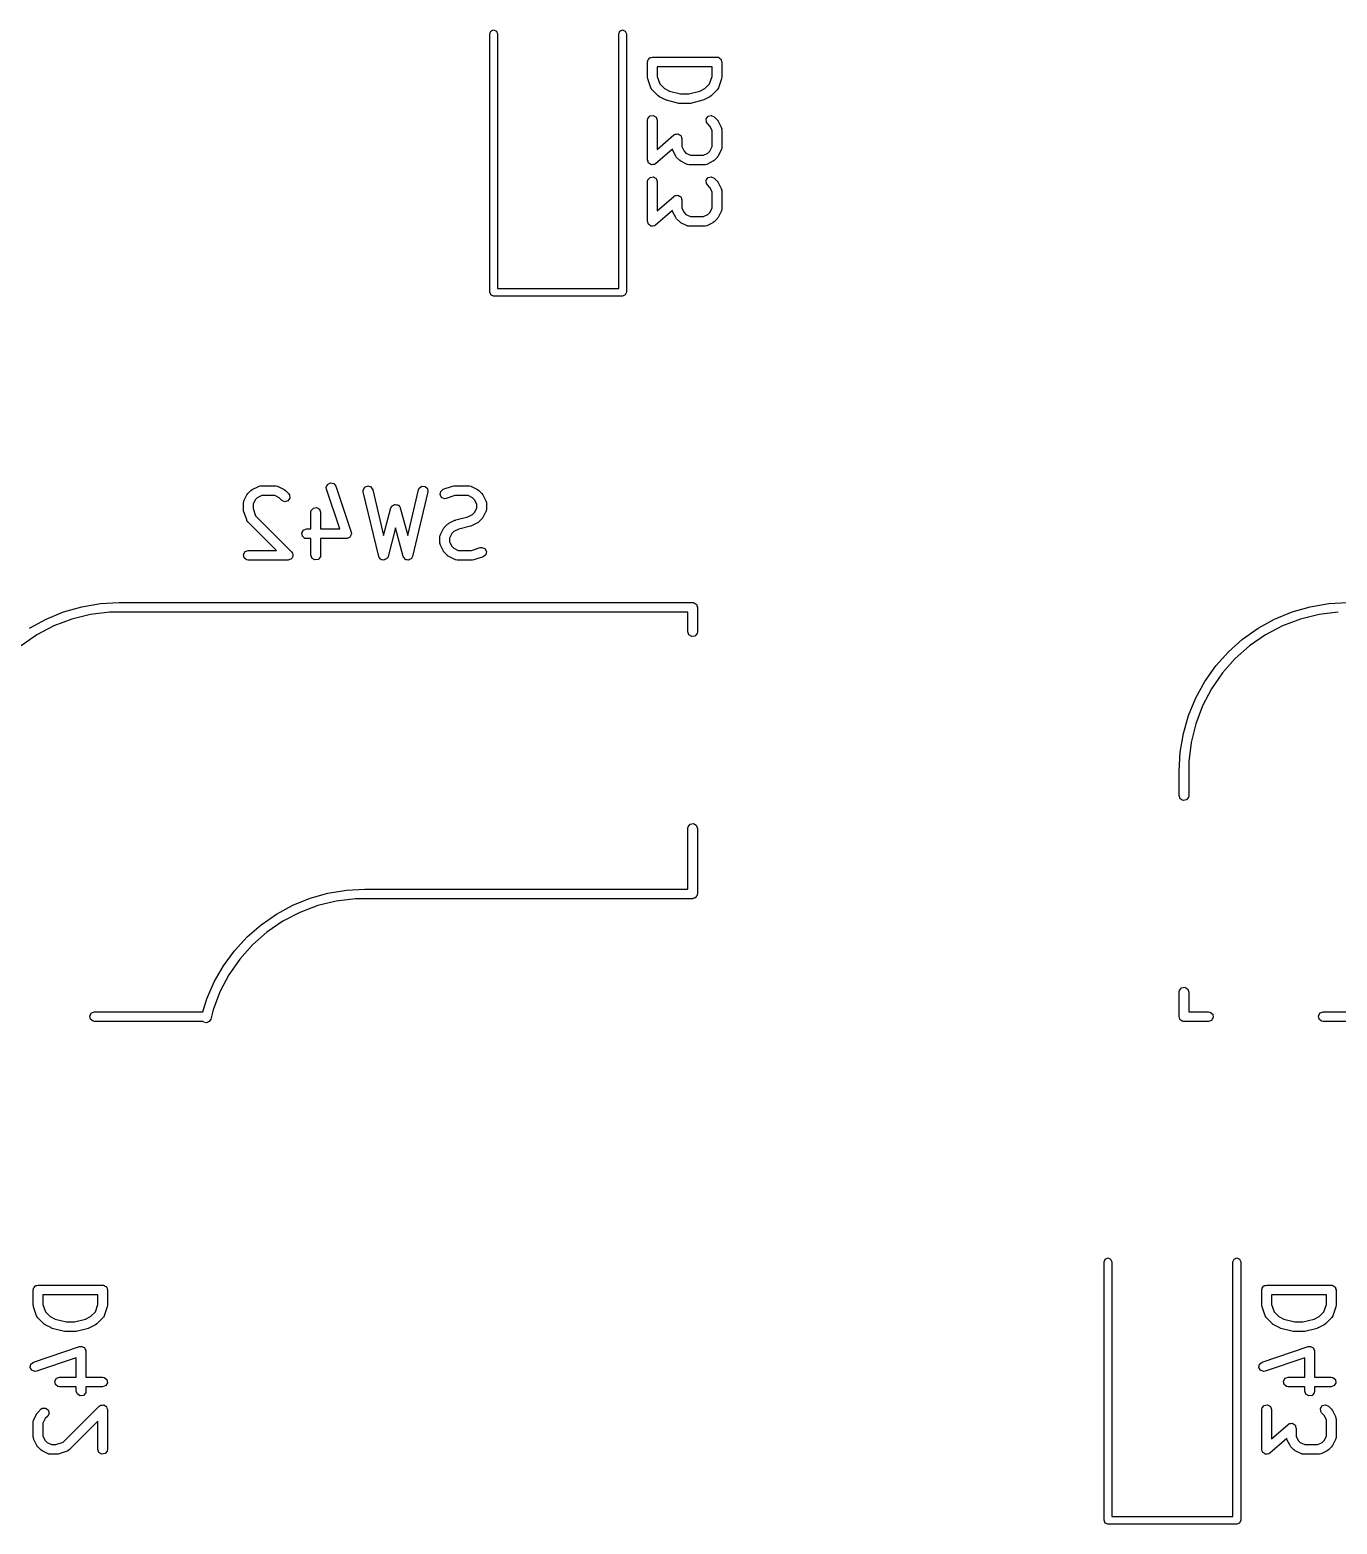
# Model space of a CAD drawing. Extents: x 32 to 254, y -135 to -26.
# Drawn here: x 72.19 to 92.46, y -117.96 to -94.78 of the extents above; entities that cross this region are included whole.
import ezdxf

# ---------------------------------------------------------------- set-up
doc = ezdxf.new("R2010")
doc.units = 0
doc.layers.add('BLACK', color=7, linetype='CONTINUOUS')

msp = doc.modelspace()

# ---------------------------------------------------------------- linework, layer by layer
at = {"layer": 'BLACK', "linetype": 'CONTINUOUS'}
for p, q in [((79.3225, -94.8425), (79.3401, -94.8001)), ((79.3401, -94.8001), (79.3825, -94.7825)), ((79.3825, -94.7825), (79.4249, -94.8001)), ((79.4249, -94.8001), (79.4425, -94.8425)), ((81.3225, -94.8425), (81.3401, -94.8001)), ((81.3401, -94.8001), (81.3825, -94.7825)), ((81.3825, -94.7825), (81.4249, -94.8001)), ((81.4249, -94.8001), (81.4425, -94.8425)), ((79.3225, -98.8525), (79.3225, -94.8425)), ((79.4425, -94.8425), (79.4425, -98.7925)), ((81.3225, -98.7925), (81.3225, -94.8425)), ((81.4425, -94.8425), (81.4425, -98.8525)), ((81.7713, -95.2652), (81.7729, -95.2623)), ((81.7718, -95.2685), (81.7713, -95.2652)), ((81.7729, -95.2623), (81.7746, -95.2526)), ((81.7746, -95.2526), (81.7872, -95.2376)), ((81.7872, -95.2376), (81.7969, -95.2208)), ((81.7969, -95.2208), (81.8033, -95.2184)), ((81.8033, -95.2184), (81.8076, -95.2133)), ((81.8076, -95.2133), (81.8268, -95.2099)), ((81.8268, -95.2099), (81.8451, -95.2032)), ((81.8451, -95.2032), (82.8451, -95.2032)), ((82.8451, -95.2032), (82.8549, -95.2049)), ((82.8549, -95.2049), (82.8581, -95.2044)), ((82.8581, -95.2044), (82.861, -95.206)), ((82.861, -95.206), (82.8708, -95.2077)), ((82.8708, -95.2077), (82.8857, -95.2203)), ((82.8857, -95.2203), (82.9026, -95.23)), ((82.9026, -95.23), (82.9049, -95.2364)), ((82.9049, -95.2364), (82.9101, -95.2407)), ((82.9101, -95.2407), (82.9135, -95.2599)), ((82.9135, -95.2599), (82.9201, -95.2782)), ((81.7701, -95.2782), (81.7718, -95.2685)), ((81.7701, -95.5163), (81.7701, -95.2782)), ((82.7701, -95.3532), (81.9201, -95.3532)), ((81.9201, -95.3532), (81.9201, -95.5041)), ((82.7701, -95.5041), (82.7701, -95.3532)), ((82.9201, -95.2782), (82.9201, -95.5163)), ((81.7707, -95.5178), (81.7701, -95.5163)), ((81.774, -95.54), (81.7707, -95.5178)), ((81.8216, -95.6829), (81.774, -95.54)), ((81.8244, -95.6864), (81.8216, -95.6829)), ((81.8248, -95.6909), (81.8244, -95.6864)), ((81.8397, -95.7122), (81.8248, -95.6909)), ((81.9349, -95.8074), (81.8397, -95.7122)), ((81.9201, -95.5041), (81.9583, -95.6187)), ((81.9583, -95.6187), (82.0324, -95.6928)), ((82.0324, -95.6928), (82.1094, -95.7313)), ((82.1094, -95.7313), (82.2829, -95.7746)), ((82.4073, -95.7746), (82.5808, -95.7313)), ((82.5808, -95.7313), (82.6578, -95.6928)), ((82.6578, -95.6928), (82.7319, -95.6187)), ((82.7319, -95.6187), (82.7701, -95.5041)), ((82.8505, -95.7122), (82.7553, -95.8074)), ((82.8524, -95.7081), (82.8505, -95.7122)), ((82.8562, -95.7058), (82.8524, -95.7081)), ((82.8687, -95.6829), (82.8562, -95.7058)), ((82.9163, -95.54), (82.8687, -95.6829)), ((82.9201, -95.5163), (82.9162, -95.5384)), ((82.9162, -95.5384), (82.9163, -95.54)), ((81.9364, -95.8081), (81.9349, -95.8074)), ((81.9544, -95.8215), (81.9364, -95.8081)), ((82.0497, -95.8691), (81.9544, -95.8215)), ((82.0532, -95.8695), (82.0497, -95.8691)), ((82.065, -95.8748), (82.0532, -95.8695)), ((82.2555, -95.9224), (82.065, -95.8748)), ((82.2589, -95.922), (82.2555, -95.9224)), ((82.2737, -95.9246), (82.2589, -95.922)), ((82.4165, -95.9246), (82.2737, -95.9246)), ((82.2829, -95.7746), (82.4073, -95.7746)), ((82.4198, -95.9235), (82.4165, -95.9246)), ((82.4347, -95.9224), (82.4198, -95.9235)), ((82.6252, -95.8748), (82.4347, -95.9224)), ((82.6282, -95.8728), (82.6252, -95.8748)), ((82.6406, -95.8691), (82.6282, -95.8728)), ((82.7358, -95.8215), (82.6406, -95.8691)), ((82.7369, -95.8203), (82.7358, -95.8215)), ((82.7553, -95.8074), (82.7369, -95.8203)), ((81.7701, -96.183), (81.7746, -96.1573)), ((81.7701, -96.802), (81.7701, -96.183)), ((81.7746, -96.1573), (81.8076, -96.118)), ((81.8076, -96.118), (81.8581, -96.1091)), ((81.8581, -96.1091), (81.9026, -96.1348)), ((81.9026, -96.1348), (81.9201, -96.183)), ((81.9201, -96.183), (81.9201, -96.6367)), ((82.6774, -96.1636), (82.7069, -96.1215)), ((82.6819, -96.2147), (82.6774, -96.1636)), ((82.7069, -96.1215), (82.7564, -96.1083)), ((82.7564, -96.1083), (82.8029, -96.1299)), ((82.8029, -96.1299), (82.8505, -96.1776)), ((82.8505, -96.1776), (82.8634, -96.1959)), ((81.9201, -96.6367), (82.1767, -96.4122)), ((82.1767, -96.4122), (82.1863, -96.4064)), ((82.1863, -96.4064), (82.1886, -96.4037)), ((82.1886, -96.4037), (82.1916, -96.4032)), ((82.1916, -96.4032), (82.199, -96.3988)), ((82.199, -96.3988), (82.2192, -96.3983)), ((82.2192, -96.3983), (82.2391, -96.3948)), ((82.2391, -96.3948), (82.2443, -96.3978)), ((82.2443, -96.3978), (82.2503, -96.3977)), ((82.2503, -96.3977), (82.266, -96.4104)), ((82.266, -96.4104), (82.2835, -96.4205)), ((82.2835, -96.4205), (82.2856, -96.4261)), ((82.2856, -96.4261), (82.2902, -96.4299)), ((82.6968, -96.236), (82.6819, -96.2147)), ((82.7359, -96.275), (82.6968, -96.236)), ((82.7701, -96.3435), (82.7359, -96.275)), ((82.7701, -96.5938), (82.7701, -96.3435)), ((82.8634, -96.1959), (82.8646, -96.1971)), ((82.8646, -96.1971), (82.9122, -96.2923)), ((82.9122, -96.2923), (82.9196, -96.3173)), ((82.9196, -96.3173), (82.9186, -96.3216)), ((82.9186, -96.3216), (82.9201, -96.3258)), ((82.9201, -96.3258), (82.9201, -96.6115)), ((82.1547, -96.6308), (81.8945, -96.8585)), ((82.159, -96.6451), (82.1547, -96.6308)), ((82.2066, -96.7403), (82.159, -96.6451)), ((82.2902, -96.4299), (82.2942, -96.4497)), ((82.2942, -96.4497), (82.3011, -96.4687)), ((82.3011, -96.4687), (82.3011, -96.5938)), ((82.3011, -96.5938), (82.3353, -96.6624)), ((82.7359, -96.6624), (82.7701, -96.5938)), ((82.9122, -96.6451), (82.8646, -96.7403)), ((82.9127, -96.6406), (82.9122, -96.6451)), ((82.9156, -96.6372), (82.9127, -96.6406)), ((82.9201, -96.6115), (82.9156, -96.6372)), ((81.777, -96.821), (81.7701, -96.802)), ((81.781, -96.8409), (81.777, -96.821)), ((81.7856, -96.8446), (81.781, -96.8409)), ((81.7877, -96.8502), (81.7856, -96.8446)), ((81.8052, -96.8603), (81.7877, -96.8502)), ((81.8209, -96.873), (81.8052, -96.8603)), ((81.8269, -96.8729), (81.8209, -96.873)), ((81.8321, -96.8759), (81.8269, -96.8729)), ((81.852, -96.8724), (81.8321, -96.8759)), ((81.8722, -96.872), (81.852, -96.8724)), ((81.8796, -96.8675), (81.8722, -96.872)), ((81.8826, -96.867), (81.8796, -96.8675)), ((81.8849, -96.8643), (81.8826, -96.867)), ((81.8945, -96.8585), (81.8849, -96.8643)), ((82.2078, -96.7415), (82.2066, -96.7403)), ((82.2207, -96.7598), (82.2078, -96.7415)), ((82.2683, -96.8074), (82.2207, -96.7598)), ((82.2698, -96.8081), (82.2683, -96.8074)), ((82.2878, -96.8215), (82.2698, -96.8081)), ((82.383, -96.8691), (82.2878, -96.8215)), ((82.3353, -96.6624), (82.3657, -96.6928)), ((82.3657, -96.6928), (82.4343, -96.727)), ((82.3875, -96.8696), (82.383, -96.8691)), ((82.3909, -96.8725), (82.3875, -96.8696)), ((82.4165, -96.877), (82.3909, -96.8725)), ((82.6546, -96.877), (82.4165, -96.877)), ((82.4343, -96.727), (82.6369, -96.727)), ((82.6369, -96.727), (82.7055, -96.6928)), ((82.6589, -96.8755), (82.6546, -96.877)), ((82.6632, -96.8765), (82.6589, -96.8755)), ((82.6882, -96.8691), (82.6632, -96.8765)), ((82.7834, -96.8215), (82.6882, -96.8691)), ((82.7055, -96.6928), (82.7359, -96.6624)), ((82.7845, -96.8203), (82.7834, -96.8215)), ((82.8029, -96.8074), (82.7845, -96.8203)), ((82.8505, -96.7598), (82.8029, -96.8074)), ((82.8512, -96.7583), (82.8505, -96.7598)), ((82.8646, -96.7403), (82.8512, -96.7583)), ((81.7701, -97.1354), (81.7746, -97.1097)), ((81.7746, -97.1097), (81.8076, -97.0704)), ((81.8076, -97.0704), (81.8581, -97.0615)), ((81.8581, -97.0615), (81.9026, -97.0871)), ((81.9026, -97.0871), (81.9201, -97.1354)), ((82.6774, -97.1159), (82.7069, -97.0739)), ((82.6819, -97.1671), (82.6774, -97.1159)), ((82.7069, -97.0739), (82.7564, -97.0606)), ((82.7564, -97.0606), (82.8029, -97.0823)), ((82.8029, -97.0823), (82.8505, -97.1299)), ((81.7701, -97.7544), (81.7701, -97.1354)), ((81.9201, -97.1354), (81.9201, -97.5891)), ((82.1916, -97.3556), (82.199, -97.3511)), ((82.199, -97.3511), (82.2192, -97.3507)), ((82.2192, -97.3507), (82.2391, -97.3472)), ((82.2391, -97.3472), (82.2443, -97.3502)), ((82.2443, -97.3502), (82.2503, -97.3501)), ((82.2503, -97.3501), (82.266, -97.3628)), ((82.6968, -97.1884), (82.6819, -97.1671)), ((82.7359, -97.2274), (82.6968, -97.1884)), ((82.7701, -97.2959), (82.7359, -97.2274)), ((82.7701, -97.5462), (82.7701, -97.2959)), ((82.8505, -97.1299), (82.8634, -97.1483)), ((82.8634, -97.1483), (82.8646, -97.1494)), ((82.8646, -97.1494), (82.9122, -97.2447)), ((82.9122, -97.2447), (82.9196, -97.2696)), ((82.9196, -97.2696), (82.9186, -97.274)), ((82.9186, -97.274), (82.9201, -97.2782)), ((82.9201, -97.2782), (82.9201, -97.5639)), ((82.1547, -97.5832), (81.8945, -97.8108)), ((81.9201, -97.5891), (82.1767, -97.3646)), ((82.159, -97.5975), (82.1547, -97.5832)), ((82.1767, -97.3646), (82.1863, -97.3588)), ((82.1863, -97.3588), (82.1886, -97.3561)), ((82.1886, -97.3561), (82.1916, -97.3556)), ((82.266, -97.3628), (82.2835, -97.3729)), ((82.2835, -97.3729), (82.2856, -97.3785)), ((82.2856, -97.3785), (82.2902, -97.3822)), ((82.2902, -97.3822), (82.2942, -97.4021)), ((82.2942, -97.4021), (82.3011, -97.4211)), ((82.3011, -97.4211), (82.3011, -97.5462)), ((82.3011, -97.5462), (82.3353, -97.6147)), ((82.7359, -97.6147), (82.7701, -97.5462)), ((82.9201, -97.5639), (82.9156, -97.5896)), ((81.777, -97.7734), (81.7701, -97.7544)), ((81.781, -97.7932), (81.777, -97.7734)), ((81.7856, -97.797), (81.781, -97.7932)), ((81.7877, -97.8026), (81.7856, -97.797)), ((81.8052, -97.8127), (81.7877, -97.8026)), ((81.8209, -97.8254), (81.8052, -97.8127)), ((81.8849, -97.8167), (81.8826, -97.8194)), ((81.8945, -97.8108), (81.8849, -97.8167)), ((82.2066, -97.6927), (82.159, -97.5975)), ((82.2078, -97.6938), (82.2066, -97.6927)), ((82.2207, -97.7122), (82.2078, -97.6938)), ((82.2683, -97.7598), (82.2207, -97.7122)), ((82.2698, -97.7605), (82.2683, -97.7598)), ((82.2878, -97.7739), (82.2698, -97.7605)), ((82.383, -97.8215), (82.2878, -97.7739)), ((82.3353, -97.6147), (82.3657, -97.6451)), ((82.3657, -97.6451), (82.4343, -97.6794)), ((82.4343, -97.6794), (82.6369, -97.6794)), ((82.6369, -97.6794), (82.7055, -97.6451)), ((82.7834, -97.7739), (82.6882, -97.8215)), ((82.7055, -97.6451), (82.7359, -97.6147)), ((82.7845, -97.7727), (82.7834, -97.7739)), ((82.8029, -97.7598), (82.7845, -97.7727)), ((82.8505, -97.7122), (82.8029, -97.7598)), ((82.8512, -97.7107), (82.8505, -97.7122)), ((82.8646, -97.6927), (82.8512, -97.7107)), ((82.9122, -97.5975), (82.8646, -97.6927)), ((82.9127, -97.593), (82.9122, -97.5975)), ((82.9156, -97.5896), (82.9127, -97.593)), ((81.8269, -97.8253), (81.8209, -97.8254)), ((81.8321, -97.8283), (81.8269, -97.8253)), ((81.852, -97.8248), (81.8321, -97.8283)), ((81.8722, -97.8243), (81.852, -97.8248)), ((81.8796, -97.8199), (81.8722, -97.8243)), ((81.8826, -97.8194), (81.8796, -97.8199)), ((82.3875, -97.822), (82.383, -97.8215)), ((82.3909, -97.8249), (82.3875, -97.822)), ((82.4165, -97.8294), (82.3909, -97.8249)), ((82.6546, -97.8294), (82.4165, -97.8294)), ((82.6589, -97.8279), (82.6546, -97.8294)), ((82.6632, -97.8289), (82.6589, -97.8279)), ((82.6882, -97.8215), (82.6632, -97.8289)), ((79.3401, -98.8949), (79.3225, -98.8525)), ((79.3825, -98.9125), (79.3401, -98.8949)), ((81.3825, -98.9125), (79.3825, -98.9125)), ((79.4425, -98.7925), (81.3225, -98.7925)), ((81.4249, -98.8949), (81.3825, -98.9125)), ((81.4425, -98.8525), (81.4249, -98.8949)), ((75.5585, -101.994), (75.5719, -101.976)), ((75.5719, -101.976), (75.5726, -101.975)), ((75.5726, -101.975), (75.6202, -101.927)), ((75.6202, -101.927), (75.6385, -101.914)), ((75.6385, -101.914), (75.6397, -101.913)), ((75.6397, -101.913), (75.7349, -101.866)), ((75.7349, -101.866), (75.7599, -101.858)), ((75.7599, -101.858), (75.7642, -101.859)), ((75.7642, -101.859), (75.7685, -101.858)), ((75.7685, -101.858), (76.0065, -101.858)), ((76.0065, -101.858), (76.0322, -101.862)), ((76.0322, -101.862), (76.0356, -101.865)), ((76.0356, -101.865), (76.0401, -101.866)), ((76.0401, -101.866), (76.1353, -101.913)), ((76.1353, -101.913), (76.1533, -101.927)), ((76.1533, -101.927), (76.1548, -101.927)), ((76.1548, -101.927), (76.2024, -101.975)), ((76.2024, -101.975), (76.2174, -101.996)), ((76.7887, -101.883), (76.8076, -101.835)), ((76.7925, -101.909), (76.7887, -101.883)), ((76.9977, -102.524), (76.7925, -101.909)), ((76.8076, -101.835), (76.8527, -101.811)), ((76.8527, -101.811), (76.9029, -101.821)), ((76.9029, -101.821), (76.9348, -101.861)), ((76.9348, -101.861), (77.1729, -102.576)), ((77.3606, -101.924), (77.3836, -101.878)), ((77.3622, -101.95), (77.3606, -101.924)), ((77.6003, -102.95), (77.3622, -101.95)), ((77.3836, -101.878), (77.4307, -101.858)), ((77.4307, -101.858), (77.4798, -101.872)), ((77.4798, -101.872), (77.5081, -101.915)), ((77.5081, -101.915), (77.6773, -102.626)), ((78.05, -102.626), (78.2193, -101.915)), ((78.3652, -101.95), (78.1271, -102.95)), ((78.2193, -101.915), (78.2296, -101.891)), ((78.2296, -101.891), (78.2708, -101.861)), ((78.2708, -101.861), (78.322, -101.864)), ((78.322, -101.864), (78.3593, -101.899)), ((78.3593, -101.899), (78.3652, -101.95)), ((78.5514, -101.991), (78.5617, -101.941)), ((78.5617, -101.941), (78.6019, -101.909)), ((78.6019, -101.909), (78.7447, -101.861)), ((78.7447, -101.861), (78.7669, -101.858)), ((78.7669, -101.858), (78.7685, -101.858)), ((78.7685, -101.858), (79.0065, -101.858)), ((79.0065, -101.858), (79.0322, -101.862)), ((79.0322, -101.862), (79.0356, -101.865)), ((79.0356, -101.865), (79.0401, -101.866)), ((79.0401, -101.866), (79.1353, -101.913)), ((79.1353, -101.913), (79.1533, -101.927)), ((79.1533, -101.927), (79.1548, -101.927)), ((79.1548, -101.927), (79.2024, -101.975)), ((79.2024, -101.975), (79.2153, -101.993)), ((75.503, -102.123), (75.5075, -102.097)), ((75.503, -102.218), (75.503, -102.123)), ((75.5035, -102.22), (75.503, -102.218)), ((75.5068, -102.242), (75.5035, -102.22)), ((75.5075, -102.097), (75.5104, -102.094)), ((75.5104, -102.094), (75.5109, -102.09)), ((75.5109, -102.09), (75.5585, -101.994)), ((75.6872, -102.072), (75.653, -102.141)), ((75.653, -102.141), (75.653, -102.206)), ((75.653, -102.206), (75.6911, -102.321)), ((75.7176, -102.042), (75.6872, -102.072)), ((75.7862, -102.008), (75.7176, -102.042)), ((75.9888, -102.008), (75.7862, -102.008)), ((76.0574, -102.042), (75.9888, -102.008)), ((76.0964, -102.081), (76.0574, -102.042)), ((76.1429, -102.103), (76.0964, -102.081)), ((76.1924, -102.089), (76.1429, -102.103)), ((76.2218, -102.047), (76.1924, -102.089)), ((76.2174, -101.996), (76.2218, -102.047)), ((76.5551, -102.24), (76.5881, -102.201)), ((76.5881, -102.201), (76.6386, -102.192)), ((76.6386, -102.192), (76.683, -102.218)), ((76.683, -102.218), (76.7006, -102.266)), ((77.6773, -102.626), (77.7912, -102.199)), ((77.7912, -102.199), (77.8022, -102.175)), ((77.8022, -102.175), (77.8078, -102.171)), ((77.8078, -102.171), (77.8107, -102.165)), ((77.8107, -102.165), (77.8283, -102.157)), ((77.8283, -102.157), (77.8442, -102.146)), ((77.8442, -102.146), (77.851, -102.146)), ((77.851, -102.146), (77.8572, -102.144)), ((77.8572, -102.144), (77.876, -102.149)), ((77.876, -102.149), (77.8953, -102.15)), ((77.8953, -102.15), (77.9002, -102.155)), ((77.9002, -102.155), (77.9068, -102.157)), ((77.9068, -102.157), (77.9179, -102.173)), ((77.9179, -102.173), (77.9316, -102.187)), ((77.9316, -102.187), (77.9322, -102.193)), ((77.9322, -102.193), (77.9362, -102.199)), ((77.9362, -102.199), (78.05, -102.626)), ((78.5758, -102.036), (78.5514, -101.991)), ((78.6235, -102.055), (78.5758, -102.036)), ((78.6493, -102.051), (78.6235, -102.055)), ((78.7806, -102.008), (78.6493, -102.051)), ((78.9888, -102.008), (78.7806, -102.008)), ((79.0574, -102.042), (78.9888, -102.008)), ((79.0878, -102.072), (79.0574, -102.042)), ((79.122, -102.141), (79.0878, -102.072)), ((79.0878, -102.269), (79.122, -102.201)), ((79.122, -102.201), (79.122, -102.141)), ((79.2153, -101.993), (79.2165, -101.994)), ((79.2165, -101.994), (79.2641, -102.09)), ((79.2641, -102.09), (79.2715, -102.115)), ((79.272, -102.218), (79.2675, -102.244)), ((79.2715, -102.115), (79.2705, -102.119)), ((79.2705, -102.119), (79.272, -102.123)), ((79.272, -102.123), (79.272, -102.218)), ((75.5544, -102.385), (75.5068, -102.242)), ((75.5572, -102.388), (75.5544, -102.385)), ((75.5576, -102.393), (75.5572, -102.388)), ((75.5726, -102.414), (75.5576, -102.393)), ((76.016, -102.858), (75.5726, -102.414)), ((75.6911, -102.321), (76.2501, -102.88)), ((76.5506, -102.266), (76.5551, -102.24)), ((76.5506, -102.524), (76.5506, -102.266)), ((76.7006, -102.266), (76.7006, -102.524)), ((78.6202, -102.499), (78.6678, -102.451)), ((78.6678, -102.451), (78.6862, -102.438)), ((78.6862, -102.438), (78.6873, -102.437)), ((78.6873, -102.437), (78.7825, -102.389)), ((78.7825, -102.389), (78.7949, -102.386)), ((78.7949, -102.386), (78.7979, -102.384)), ((78.7979, -102.384), (78.9804, -102.338)), ((78.9804, -102.338), (79.0574, -102.3)), ((79.1353, -102.428), (79.0401, -102.476)), ((79.0574, -102.3), (79.0878, -102.269)), ((79.1365, -102.427), (79.1353, -102.428)), ((79.1548, -102.414), (79.1365, -102.427)), ((79.2024, -102.367), (79.1548, -102.414)), ((79.2031, -102.365), (79.2024, -102.367)), ((79.2165, -102.347), (79.2031, -102.365)), ((79.2641, -102.252), (79.2165, -102.347)), ((79.2646, -102.247), (79.2641, -102.252)), ((79.2675, -102.244), (79.2646, -102.247)), ((76.4089, -102.586), (76.4345, -102.542)), ((76.4178, -102.637), (76.4089, -102.586)), ((76.4571, -102.67), (76.4178, -102.637)), ((76.4345, -102.542), (76.4827, -102.524)), ((76.4827, -102.674), (76.4571, -102.67)), ((76.4827, -102.524), (76.5506, -102.524)), ((76.5506, -102.674), (76.4827, -102.674)), ((76.5506, -102.933), (76.5506, -102.674)), ((76.7006, -102.524), (76.9977, -102.524)), ((77.1018, -102.674), (76.7006, -102.674)), ((76.7006, -102.674), (76.7006, -102.933)), ((77.1072, -102.672), (77.1018, -102.674)), ((77.1128, -102.673), (77.1072, -102.672)), ((77.1308, -102.664), (77.1128, -102.673)), ((77.15, -102.657), (77.1308, -102.664)), ((77.1529, -102.652), (77.15, -102.657)), ((77.1579, -102.649), (77.1529, -102.652)), ((77.1654, -102.63), (77.1579, -102.649)), ((77.1756, -102.612), (77.1654, -102.63)), ((77.1729, -102.576), (77.1768, -102.601)), ((77.1768, -102.601), (77.1746, -102.607)), ((77.1746, -102.607), (77.1756, -102.612)), ((77.8637, -102.509), (77.7457, -102.952)), ((77.9817, -102.952), (77.8637, -102.509)), ((78.5506, -102.647), (78.5551, -102.621)), ((78.5506, -102.742), (78.5506, -102.647)), ((78.5551, -102.621), (78.558, -102.618)), ((78.558, -102.618), (78.5585, -102.613)), ((78.5585, -102.613), (78.6061, -102.518)), ((78.6061, -102.518), (78.6195, -102.5)), ((78.6195, -102.5), (78.6202, -102.499)), ((78.7349, -102.596), (78.7006, -102.665)), ((78.7006, -102.665), (78.7006, -102.724)), ((78.7653, -102.566), (78.7349, -102.596)), ((78.8422, -102.527), (78.7653, -102.566)), ((79.0247, -102.482), (78.8422, -102.527)), ((79.0277, -102.48), (79.0247, -102.482)), ((79.0401, -102.476), (79.0277, -102.48)), ((75.5041, -102.92), (75.5298, -102.875)), ((75.5298, -102.875), (75.578, -102.858)), ((75.578, -102.858), (76.016, -102.858)), ((76.2501, -102.88), (76.2594, -102.893)), ((76.2594, -102.893), (76.262, -102.895)), ((76.262, -102.895), (76.2623, -102.897)), ((76.2623, -102.897), (76.265, -102.901)), ((76.265, -102.901), (76.267, -102.923)), ((78.5521, -102.746), (78.5506, -102.742)), ((78.5511, -102.751), (78.5521, -102.746)), ((78.5585, -102.776), (78.5511, -102.751)), ((78.6061, -102.871), (78.5585, -102.776)), ((78.6073, -102.872), (78.6061, -102.871)), ((78.6202, -102.89), (78.6073, -102.872)), ((78.6678, -102.938), (78.6202, -102.89)), ((78.7006, -102.724), (78.7349, -102.793)), ((78.7349, -102.793), (78.7653, -102.823)), ((78.7653, -102.823), (78.8338, -102.858)), ((78.8338, -102.858), (79.042, -102.858)), ((79.042, -102.858), (79.1733, -102.814)), ((79.1733, -102.814), (79.1991, -102.81)), ((79.1991, -102.81), (79.2468, -102.829)), ((79.2468, -102.829), (79.2712, -102.874)), ((79.2712, -102.874), (79.2609, -102.924)), ((75.513, -102.97), (75.5041, -102.92)), ((75.5523, -103.003), (75.513, -102.97)), ((75.578, -103.008), (75.5523, -103.003)), ((76.197, -103.008), (75.578, -103.008)), ((76.2182, -103), (76.197, -103.008)), ((76.24, -102.994), (76.2182, -103)), ((76.242, -102.991), (76.24, -102.994)), ((76.2452, -102.99), (76.242, -102.991)), ((76.2565, -102.971), (76.2452, -102.99)), ((76.2695, -102.952), (76.2565, -102.971)), ((76.267, -102.923), (76.2709, -102.946)), ((76.2709, -102.946), (76.2692, -102.949)), ((76.2692, -102.949), (76.2695, -102.952)), ((76.5681, -102.981), (76.5506, -102.933)), ((76.6126, -103.006), (76.5681, -102.981)), ((76.6631, -102.998), (76.6126, -103.006)), ((76.6961, -102.958), (76.6631, -102.998)), ((76.7006, -102.933), (76.6961, -102.958)), ((77.6046, -102.957), (77.6003, -102.95)), ((77.6053, -102.964), (77.6046, -102.957)), ((77.6183, -102.977), (77.6053, -102.964)), ((77.6285, -102.993), (77.6183, -102.977)), ((77.636, -102.995), (77.6285, -102.993)), ((77.6416, -103.001), (77.636, -102.995)), ((77.66, -103.002), (77.6416, -103.001)), ((77.6777, -103.007), (77.66, -103.002)), ((77.6849, -103.004), (77.6777, -103.007)), ((77.6927, -103.005), (77.6849, -103.004)), ((77.7078, -102.994), (77.6927, -103.005)), ((77.7247, -102.987), (77.7078, -102.994)), ((77.7283, -102.98), (77.7247, -102.987)), ((77.7347, -102.976), (77.7283, -102.98)), ((77.7457, -102.952), (77.7347, -102.976)), ((77.9862, -102.958), (77.9817, -102.952)), ((77.9871, -102.966), (77.9862, -102.958)), ((78.0005, -102.979), (77.9871, -102.966)), ((78.0111, -102.994), (78.0005, -102.979)), ((78.0187, -102.996), (78.0111, -102.994)), ((78.0244, -103.001), (78.0187, -102.996)), ((78.0428, -103.003), (78.0244, -103.001)), ((78.0606, -103.007), (78.0428, -103.003)), ((78.0677, -103.004), (78.0606, -103.007)), ((78.0756, -103.004), (78.0677, -103.004)), ((78.0904, -102.993), (78.0756, -103.004)), ((78.1071, -102.986), (78.0904, -102.993)), ((78.1105, -102.979), (78.1071, -102.986)), ((78.1168, -102.974), (78.1105, -102.979)), ((78.1271, -102.95), (78.1168, -102.974)), ((78.6693, -102.939), (78.6678, -102.938)), ((78.6873, -102.952), (78.6693, -102.939)), ((78.7825, -103), (78.6873, -102.952)), ((78.787, -103), (78.7825, -103)), ((78.7904, -103.003), (78.787, -103)), ((78.8161, -103.008), (78.7904, -103.003)), ((79.0542, -103.008), (78.8161, -103.008)), ((79.0557, -103.007), (79.0542, -103.008)), ((79.0779, -103.004), (79.0557, -103.007)), ((79.2207, -102.956), (79.0779, -103.004)), ((79.2609, -102.924), (79.2207, -102.956)), ((72.4429, -103.924), (72.7138, -103.812)), ((72.7138, -103.812), (72.9956, -103.731)), ((72.9956, -103.731), (73.2847, -103.681)), ((73.4284, -103.815), (73.1324, -103.851)), ((73.2847, -103.681), (73.5775, -103.665)), ((73.5775, -103.815), (73.4284, -103.815)), ((73.5775, -103.665), (82.4675, -103.665)), ((82.3925, -103.815), (73.5775, -103.815)), ((82.3925, -104.121), (82.3925, -103.815)), ((82.4675, -103.665), (82.4772, -103.667)), ((82.4772, -103.667), (82.4805, -103.666)), ((82.4805, -103.666), (82.4834, -103.668)), ((82.4834, -103.668), (82.4932, -103.67)), ((82.4932, -103.67), (82.5081, -103.682)), ((82.5081, -103.682), (82.525, -103.692)), ((82.525, -103.692), (82.5273, -103.698)), ((82.5273, -103.698), (82.5325, -103.703)), ((82.5325, -103.703), (82.5358, -103.722)), ((82.5358, -103.722), (82.5425, -103.74)), ((82.5425, -103.74), (82.5425, -104.121)), ((91.4929, -103.924), (91.7638, -103.812)), ((91.7638, -103.812), (92.0456, -103.731)), ((92.0456, -103.731), (92.3347, -103.681)), ((92.4784, -103.815), (92.1824, -103.851)), ((92.3347, -103.681), (92.6275, -103.665)), ((72.1862, -104.066), (72.4429, -103.924)), ((72.564, -104.028), (72.2999, -104.167)), ((72.8428, -103.922), (72.564, -104.028)), ((73.1324, -103.851), (72.8428, -103.922)), ((90.9971, -104.236), (91.2362, -104.066)), ((91.2362, -104.066), (91.4929, -103.924)), ((91.614, -104.028), (91.3499, -104.167)), ((91.8928, -103.922), (91.614, -104.028)), ((92.1824, -103.851), (91.8928, -103.922)), ((72.2999, -104.167), (72.0545, -104.336)), ((82.41, -104.169), (82.3925, -104.121)), ((82.4545, -104.195), (82.41, -104.169)), ((82.505, -104.186), (82.4545, -104.195)), ((82.538, -104.147), (82.505, -104.186)), ((82.5425, -104.121), (82.538, -104.147)), ((90.7784, -104.431), (90.9971, -104.236)), ((91.3499, -104.167), (91.1045, -104.336)), ((90.583, -104.65), (90.7784, -104.431)), ((90.8813, -104.534), (90.6835, -104.757)), ((91.1045, -104.336), (90.8813, -104.534)), ((90.4133, -104.889), (90.583, -104.65)), ((90.6835, -104.757), (90.5141, -105.002)), ((90.2715, -105.145), (90.4133, -104.889)), ((90.5141, -105.002), (90.3756, -105.266)), ((90.1592, -105.416), (90.2715, -105.145)), ((90.0781, -105.698), (90.1592, -105.416)), ((90.3756, -105.266), (90.2698, -105.545)), ((90.0289, -105.987), (90.0781, -105.698)), ((90.2698, -105.545), (90.1984, -105.835)), ((90.1984, -105.835), (90.1625, -106.131)), ((90.0125, -106.28), (90.0289, -105.987)), ((90.1625, -106.131), (90.1625, -106.28)), ((90.0125, -106.661), (90.0125, -106.28)), ((90.1625, -106.28), (90.1625, -106.661)), ((90.03, -106.709), (90.0125, -106.661)), ((90.0745, -106.735), (90.03, -106.709)), ((90.125, -106.726), (90.0745, -106.735)), ((90.158, -106.687), (90.125, -106.726)), ((90.1625, -106.661), (90.158, -106.687)), ((82.3925, -107.169), (82.397, -107.143)), ((82.3925, -108.11), (82.3925, -107.169)), ((82.397, -107.143), (82.43, -107.104)), ((82.43, -107.104), (82.4805, -107.095)), ((82.4805, -107.095), (82.525, -107.121)), ((82.525, -107.121), (82.5425, -107.169)), ((82.5425, -107.169), (82.5425, -108.185)), ((76.5365, -108.252), (76.8144, -108.174)), ((76.8144, -108.174), (77.0992, -108.126)), ((77.0992, -108.126), (77.3875, -108.11)), ((77.3875, -108.11), (77.3875, -108.11)), ((77.3875, -108.11), (82.3925, -108.11)), ((82.5093, -108.245), (82.505, -108.25)), ((82.5157, -108.242), (82.5093, -108.245)), ((82.5255, -108.226), (82.5157, -108.242)), ((82.538, -108.211), (82.5255, -108.226)), ((82.5397, -108.201), (82.538, -108.211)), ((82.5414, -108.198), (82.5397, -108.201)), ((82.5425, -108.185), (82.5408, -108.195)), ((82.5408, -108.195), (82.5414, -108.198)), ((76.0153, -108.499), (76.2691, -108.361)), ((76.3764, -108.472), (76.1128, -108.61)), ((76.2691, -108.361), (76.5365, -108.252)), ((76.6546, -108.367), (76.3764, -108.472)), ((76.9435, -108.296), (76.6546, -108.367)), ((77.2388, -108.26), (76.9435, -108.296)), ((77.3875, -108.26), (77.2388, -108.26)), ((82.4675, -108.26), (77.3875, -108.26)), ((77.3875, -108.26), (77.3875, -108.26)), ((82.4858, -108.253), (82.4675, -108.26)), ((82.505, -108.25), (82.4858, -108.253)), ((75.5607, -108.854), (75.7782, -108.664)), ((75.7782, -108.664), (76.0153, -108.499)), ((76.1128, -108.61), (75.8677, -108.779)), ((75.3656, -109.067), (75.5607, -108.854)), ((75.8677, -108.779), (75.6447, -108.975)), ((75.1951, -109.3), (75.3656, -109.067)), ((75.6447, -108.975), (75.447, -109.198)), ((75.0513, -109.55), (75.1951, -109.3)), ((75.447, -109.198), (75.2774, -109.442)), ((74.936, -109.815), (75.0513, -109.55)), ((75.2774, -109.442), (75.1385, -109.705)), ((90.05, -109.644), (90.1005, -109.635)), ((90.1005, -109.635), (90.145, -109.661)), ((74.874, -110.015), (74.936, -109.815)), ((75.1385, -109.705), (75.0322, -109.983)), ((90.0125, -109.709), (90.017, -109.683)), ((90.0125, -110.09), (90.0125, -109.709)), ((90.017, -109.683), (90.05, -109.644)), ((90.145, -109.661), (90.1625, -109.709)), ((90.1625, -109.709), (90.1625, -110.015)), ((73.1226, -110.077), (73.1483, -110.033)), ((73.1315, -110.127), (73.1226, -110.077)), ((73.1483, -110.033), (73.1965, -110.015)), ((73.1965, -110.015), (74.874, -110.015)), ((75.0322, -109.983), (74.9961, -110.127)), ((90.0192, -110.108), (90.0125, -110.09)), ((90.1625, -110.015), (90.4685, -110.015)), ((90.4685, -110.015), (90.4942, -110.02)), ((90.4942, -110.02), (90.5335, -110.052)), ((90.5335, -110.052), (90.5424, -110.103)), ((92.1726, -110.077), (92.1983, -110.033)), ((92.1815, -110.127), (92.1726, -110.077)), ((92.1983, -110.033), (92.2465, -110.015)), ((92.2465, -110.015), (93.924, -110.015)), ((73.1708, -110.16), (73.1315, -110.127)), ((73.1965, -110.165), (73.1708, -110.16)), ((74.8772, -110.165), (73.1965, -110.165)), ((74.8836, -110.173), (74.8772, -110.165)), ((74.9285, -110.184), (74.8836, -110.173)), ((74.9715, -110.166), (74.9285, -110.184)), ((74.9961, -110.127), (74.9715, -110.166)), ((74.9961, -110.127), (74.9961, -110.127)), ((90.0225, -110.127), (90.0192, -110.108)), ((90.0277, -110.132), (90.0225, -110.127)), ((90.03, -110.138), (90.0277, -110.132)), ((90.0469, -110.148), (90.03, -110.138)), ((90.0618, -110.16), (90.0469, -110.148)), ((90.0716, -110.162), (90.0618, -110.16)), ((90.0745, -110.164), (90.0716, -110.162)), ((90.0778, -110.163), (90.0745, -110.164)), ((90.0875, -110.165), (90.0778, -110.163)), ((90.4685, -110.165), (90.0875, -110.165)), ((90.5167, -110.147), (90.4685, -110.165)), ((90.5424, -110.103), (90.5167, -110.147)), ((92.2208, -110.16), (92.1815, -110.127)), ((92.2465, -110.165), (92.2208, -110.16)), ((93.9272, -110.165), (92.2465, -110.165)), ((88.8475, -113.892), (88.8651, -113.85)), ((88.8475, -117.902), (88.8475, -113.892)), ((88.8651, -113.85), (88.9075, -113.832)), ((88.9075, -113.832), (88.9499, -113.85)), ((88.9499, -113.85), (88.9675, -113.892)), ((88.9675, -113.892), (88.9675, -117.843)), ((90.8475, -113.892), (90.8651, -113.85)), ((90.8475, -117.843), (90.8475, -113.892)), ((90.8651, -113.85), (90.9075, -113.832)), ((90.9075, -113.832), (90.9499, -113.85)), ((90.9499, -113.85), (90.9675, -113.892)), ((90.9675, -113.892), (90.9675, -117.902)), ((72.2622, -114.288), (72.2719, -114.271)), ((72.2719, -114.271), (72.2783, -114.268)), ((72.2783, -114.268), (72.2826, -114.263)), ((72.2826, -114.263), (72.3018, -114.26)), ((72.3018, -114.26), (72.3201, -114.253)), ((72.3201, -114.253), (73.3201, -114.253)), ((73.3201, -114.253), (73.3299, -114.255)), ((73.3299, -114.255), (73.3331, -114.254)), ((73.3331, -114.254), (73.336, -114.256)), ((73.336, -114.256), (73.3458, -114.258)), ((73.3458, -114.258), (73.3607, -114.27)), ((73.3607, -114.27), (73.3776, -114.28)), ((91.3122, -114.288), (91.3219, -114.271)), ((91.3219, -114.271), (91.3283, -114.268)), ((91.3283, -114.268), (91.3326, -114.263)), ((91.3326, -114.263), (91.3518, -114.26)), ((91.3518, -114.26), (91.3701, -114.253)), ((91.3701, -114.253), (92.3701, -114.253)), ((92.3701, -114.253), (92.3799, -114.255)), ((92.3799, -114.255), (92.3831, -114.254)), ((92.3831, -114.254), (92.386, -114.256)), ((92.386, -114.256), (92.3958, -114.258)), ((92.3958, -114.258), (92.4107, -114.27)), ((92.4107, -114.27), (92.4276, -114.28)), ((72.2451, -114.328), (72.2468, -114.318)), ((72.2451, -114.566), (72.2451, -114.328)), ((72.2463, -114.315), (72.2479, -114.312)), ((72.2468, -114.318), (72.2463, -114.315)), ((72.2479, -114.312), (72.2496, -114.303)), ((72.2496, -114.303), (72.2622, -114.288)), ((73.2451, -114.403), (72.3951, -114.403)), ((72.3951, -114.403), (72.3951, -114.554)), ((73.2451, -114.554), (73.2451, -114.403)), ((73.3776, -114.28), (73.3799, -114.286)), ((73.3799, -114.286), (73.3851, -114.291)), ((73.3851, -114.291), (73.3885, -114.31)), ((73.3885, -114.31), (73.3951, -114.328)), ((73.3951, -114.328), (73.3951, -114.566)), ((91.2951, -114.328), (91.2968, -114.318)), ((91.2951, -114.566), (91.2951, -114.328)), ((91.2963, -114.315), (91.2979, -114.312)), ((91.2968, -114.318), (91.2963, -114.315)), ((91.2979, -114.312), (91.2996, -114.303)), ((91.2996, -114.303), (91.3122, -114.288)), ((92.2951, -114.403), (91.4451, -114.403)), ((91.4451, -114.403), (91.4451, -114.554)), ((92.2951, -114.554), (92.2951, -114.403)), ((92.4276, -114.28), (92.4299, -114.286)), ((92.4299, -114.286), (92.4351, -114.291)), ((92.4351, -114.291), (92.4385, -114.31)), ((92.4385, -114.31), (92.4451, -114.328)), ((92.4451, -114.328), (92.4451, -114.566)), ((72.2457, -114.568), (72.2451, -114.566)), ((72.249, -114.59), (72.2457, -114.568)), ((72.2966, -114.733), (72.249, -114.59)), ((72.2994, -114.736), (72.2966, -114.733)), ((72.2998, -114.741), (72.2994, -114.736)), ((72.3951, -114.554), (72.4333, -114.669)), ((72.4333, -114.669), (72.5074, -114.743)), ((73.1328, -114.743), (73.2069, -114.669)), ((73.2069, -114.669), (73.2451, -114.554)), ((73.3437, -114.733), (73.3312, -114.756)), ((73.3913, -114.59), (73.3437, -114.733)), ((73.3951, -114.566), (73.3912, -114.588)), ((73.3912, -114.588), (73.3913, -114.59)), ((91.2957, -114.568), (91.2951, -114.566)), ((91.299, -114.59), (91.2957, -114.568)), ((91.3466, -114.733), (91.299, -114.59)), ((91.3494, -114.736), (91.3466, -114.733)), ((91.3498, -114.741), (91.3494, -114.736)), ((91.4451, -114.554), (91.4833, -114.669)), ((91.4833, -114.669), (91.5574, -114.743)), ((92.1828, -114.743), (92.2569, -114.669)), ((92.2569, -114.669), (92.2951, -114.554)), ((92.3937, -114.733), (92.3812, -114.756)), ((92.4413, -114.59), (92.3937, -114.733)), ((92.4451, -114.566), (92.4412, -114.588)), ((92.4412, -114.588), (92.4413, -114.59)), ((72.3147, -114.762), (72.2998, -114.741)), ((72.4099, -114.857), (72.3147, -114.762)), ((72.4114, -114.858), (72.4099, -114.857)), ((72.4294, -114.871), (72.4114, -114.858)), ((72.5247, -114.919), (72.4294, -114.871)), ((72.5074, -114.743), (72.5844, -114.781)), ((72.5282, -114.92), (72.5247, -114.919)), ((72.54, -114.925), (72.5282, -114.92)), ((72.7305, -114.972), (72.54, -114.925)), ((72.5844, -114.781), (72.7579, -114.825)), ((72.7579, -114.825), (72.8823, -114.825)), ((72.8823, -114.825), (73.0558, -114.781)), ((73.1002, -114.925), (72.9097, -114.972)), ((73.0558, -114.781), (73.1328, -114.743)), ((73.1032, -114.923), (73.1002, -114.925)), ((73.1156, -114.919), (73.1032, -114.923)), ((73.2108, -114.871), (73.1156, -114.919)), ((73.2119, -114.87), (73.2108, -114.871)), ((73.2303, -114.857), (73.2119, -114.87)), ((73.3255, -114.762), (73.2303, -114.857)), ((73.3274, -114.758), (73.3255, -114.762)), ((73.3312, -114.756), (73.3274, -114.758)), ((91.3647, -114.762), (91.3498, -114.741)), ((91.4599, -114.857), (91.3647, -114.762)), ((91.4614, -114.858), (91.4599, -114.857)), ((91.4794, -114.871), (91.4614, -114.858)), ((91.5747, -114.919), (91.4794, -114.871)), ((91.5574, -114.743), (91.6344, -114.781)), ((91.5782, -114.92), (91.5747, -114.919)), ((91.59, -114.925), (91.5782, -114.92)), ((91.7805, -114.972), (91.59, -114.925)), ((91.6344, -114.781), (91.8079, -114.825)), ((91.8079, -114.825), (91.9323, -114.825)), ((91.9323, -114.825), (92.1058, -114.781)), ((92.1502, -114.925), (91.9597, -114.972)), ((92.1058, -114.781), (92.1828, -114.743)), ((92.1532, -114.923), (92.1502, -114.925)), ((92.1656, -114.919), (92.1532, -114.923)), ((92.2608, -114.871), (92.1656, -114.919)), ((92.2619, -114.87), (92.2608, -114.871)), ((92.2803, -114.857), (92.2619, -114.87)), ((92.3755, -114.762), (92.2803, -114.857)), ((92.3774, -114.758), (92.3755, -114.762)), ((92.3812, -114.756), (92.3774, -114.758)), ((72.7339, -114.972), (72.7305, -114.972)), ((72.7487, -114.975), (72.7339, -114.972)), ((72.8915, -114.975), (72.7487, -114.975)), ((72.8948, -114.973), (72.8915, -114.975)), ((72.9097, -114.972), (72.8948, -114.973)), ((91.7839, -114.972), (91.7805, -114.972)), ((91.7987, -114.975), (91.7839, -114.972)), ((91.9415, -114.975), (91.7987, -114.975)), ((91.9448, -114.973), (91.9415, -114.975)), ((91.9597, -114.972), (91.9448, -114.973)), ((72.2488, -115.448), (72.9631, -115.209)), ((72.9118, -115.385), (72.2962, -115.59)), ((72.9118, -115.682), (72.9118, -115.385)), ((72.9631, -115.209), (72.9888, -115.206)), ((72.9888, -115.206), (72.9942, -115.208)), ((72.9942, -115.208), (72.9998, -115.207)), ((72.9998, -115.207), (73.0175, -115.217)), ((73.0175, -115.217), (73.0365, -115.224)), ((73.0365, -115.224), (73.0393, -115.23)), ((73.0393, -115.23), (73.0442, -115.232)), ((73.0442, -115.232), (73.0512, -115.252)), ((73.0512, -115.252), (73.061, -115.27)), ((73.061, -115.27), (73.0598, -115.275)), ((73.0598, -115.275), (73.0618, -115.281)), ((73.0618, -115.281), (73.0618, -115.682)), ((91.2988, -115.448), (92.0131, -115.209)), ((91.9618, -115.385), (91.3462, -115.59)), ((91.9618, -115.682), (91.9618, -115.385)), ((92.0131, -115.209), (92.0388, -115.206)), ((92.0388, -115.206), (92.0442, -115.208)), ((92.0442, -115.208), (92.0498, -115.207)), ((92.0498, -115.207), (92.0675, -115.217)), ((92.0675, -115.217), (92.0865, -115.224)), ((92.0865, -115.224), (92.0893, -115.23)), ((92.0893, -115.23), (92.0942, -115.232)), ((92.0942, -115.232), (92.1012, -115.252)), ((92.1012, -115.252), (92.111, -115.27)), ((92.111, -115.27), (92.1098, -115.275)), ((92.1098, -115.275), (92.1118, -115.281)), ((92.1118, -115.281), (92.1118, -115.682)), ((72.1983, -115.53), (72.2086, -115.479)), ((72.2227, -115.575), (72.1983, -115.53)), ((72.2086, -115.479), (72.2488, -115.448)), ((72.2705, -115.594), (72.2227, -115.575)), ((72.2962, -115.59), (72.2705, -115.594)), ((91.2483, -115.53), (91.2586, -115.479)), ((91.2727, -115.575), (91.2483, -115.53)), ((91.2586, -115.479), (91.2988, -115.448)), ((91.3205, -115.594), (91.2727, -115.575)), ((91.3462, -115.59), (91.3205, -115.594)), ((72.5796, -115.744), (72.6052, -115.699)), ((72.5885, -115.794), (72.5796, -115.744)), ((72.6278, -115.827), (72.5885, -115.794)), ((72.6052, -115.699), (72.6535, -115.682)), ((72.6535, -115.832), (72.6278, -115.827)), ((72.6535, -115.682), (72.9118, -115.682)), ((72.9118, -115.832), (72.6535, -115.832)), ((72.9118, -115.9), (72.9118, -115.832)), ((73.0618, -115.682), (73.3201, -115.682)), ((73.3201, -115.832), (73.0618, -115.832)), ((73.0618, -115.832), (73.0618, -115.9)), ((73.3201, -115.682), (73.3458, -115.686)), ((73.3683, -115.814), (73.3201, -115.832)), ((73.3458, -115.686), (73.3851, -115.719)), ((73.394, -115.77), (73.3683, -115.814)), ((73.3851, -115.719), (73.394, -115.77)), ((91.6296, -115.744), (91.6552, -115.699)), ((91.6385, -115.794), (91.6296, -115.744)), ((91.6778, -115.827), (91.6385, -115.794)), ((91.6552, -115.699), (91.7035, -115.682)), ((91.7035, -115.832), (91.6778, -115.827)), ((91.7035, -115.682), (91.9618, -115.682)), ((91.9618, -115.832), (91.7035, -115.832)), ((91.9618, -115.9), (91.9618, -115.832)), ((92.1118, -115.682), (92.3701, -115.682)), ((92.3701, -115.832), (92.1118, -115.832)), ((92.1118, -115.832), (92.1118, -115.9)), ((92.3701, -115.682), (92.3958, -115.686)), ((92.4183, -115.814), (92.3701, -115.832)), ((92.3958, -115.686), (92.4351, -115.719)), ((92.444, -115.77), (92.4183, -115.814)), ((92.4351, -115.719), (92.444, -115.77)), ((72.9293, -115.948), (72.9118, -115.9)), ((72.9738, -115.974), (72.9293, -115.948)), ((73.0243, -115.965), (72.9738, -115.974)), ((73.0573, -115.925), (73.0243, -115.965)), ((73.0618, -115.9), (73.0573, -115.925)), ((73.2671, -116.132), (73.2805, -116.123)), ((73.2805, -116.123), (73.2826, -116.12)), ((73.2826, -116.12), (73.2846, -116.12)), ((73.2846, -116.12), (73.2884, -116.117)), ((73.2884, -116.117), (73.3109, -116.115)), ((73.3109, -116.115), (73.3331, -116.111)), ((73.3331, -116.111), (73.3361, -116.113)), ((73.3361, -116.113), (73.3395, -116.113)), ((73.3395, -116.113), (73.358, -116.126)), ((73.358, -116.126), (73.3776, -116.137)), ((91.2996, -116.16), (91.3326, -116.12)), ((91.3326, -116.12), (91.3831, -116.111)), ((91.3831, -116.111), (91.4276, -116.137)), ((91.9793, -115.948), (91.9618, -115.9)), ((92.0238, -115.974), (91.9793, -115.948)), ((92.0743, -115.965), (92.0238, -115.974)), ((92.1073, -115.925), (92.0743, -115.965)), ((92.1118, -115.9), (92.1073, -115.925)), ((92.2024, -116.166), (92.2319, -116.124)), ((92.2319, -116.124), (92.2814, -116.111)), ((92.2814, -116.111), (92.3279, -116.132)), ((72.2451, -116.376), (72.2496, -116.35)), ((72.2496, -116.35), (72.2525, -116.347)), ((72.2525, -116.347), (72.253, -116.342)), ((72.253, -116.342), (72.3007, -116.247)), ((72.3007, -116.247), (72.314, -116.229)), ((72.314, -116.229), (72.3147, -116.228)), ((72.3147, -116.228), (72.3623, -116.18)), ((72.3623, -116.18), (72.3837, -116.165)), ((72.3837, -116.165), (72.4348, -116.161)), ((72.4294, -116.325), (72.3951, -116.394)), ((72.4684, -116.286), (72.4294, -116.325)), ((72.4348, -116.161), (72.4768, -116.19)), ((72.4901, -116.24), (72.4684, -116.286)), ((72.4768, -116.19), (72.4901, -116.24)), ((72.7082, -116.691), (73.2671, -116.132)), ((73.3776, -116.137), (73.3787, -116.14)), ((73.3787, -116.14), (73.3816, -116.142)), ((73.3816, -116.142), (73.3874, -116.164)), ((73.3874, -116.164), (73.3951, -116.185)), ((73.3951, -116.185), (73.3951, -116.804)), ((91.2951, -116.185), (91.2996, -116.16)), ((91.2951, -116.804), (91.2951, -116.185)), ((91.4276, -116.137), (91.4451, -116.185)), ((91.4451, -116.185), (91.4451, -116.639)), ((92.2069, -116.217), (92.2024, -116.166)), ((92.2218, -116.238), (92.2069, -116.217)), ((92.2609, -116.277), (92.2218, -116.238)), ((92.2951, -116.346), (92.2609, -116.277)), ((92.2951, -116.596), (92.2951, -116.346)), ((92.3279, -116.132), (92.3755, -116.18)), ((92.3755, -116.18), (92.3884, -116.198)), ((92.3884, -116.198), (92.3896, -116.199)), ((92.3896, -116.199), (92.4372, -116.295)), ((92.4372, -116.295), (92.4446, -116.32)), ((92.4446, -116.32), (92.4436, -116.324)), ((92.4436, -116.324), (92.4451, -116.328)), ((92.4451, -116.328), (92.4451, -116.614)), ((72.2451, -116.614), (72.2451, -116.376)), ((72.3951, -116.394), (72.3951, -116.596)), ((73.2451, -116.366), (72.8017, -116.81)), ((73.2451, -116.804), (73.2451, -116.366)), ((91.4451, -116.639), (91.7017, -116.415)), ((91.7017, -116.415), (91.7113, -116.409)), ((91.7113, -116.409), (91.7136, -116.406)), ((91.7136, -116.406), (91.7166, -116.406)), ((91.7166, -116.406), (91.724, -116.401)), ((91.724, -116.401), (91.7442, -116.401)), ((91.7442, -116.401), (91.7641, -116.397)), ((91.7641, -116.397), (91.7693, -116.4)), ((91.7693, -116.4), (91.7753, -116.4)), ((91.7753, -116.4), (91.791, -116.413)), ((91.791, -116.413), (91.8085, -116.423)), ((91.8085, -116.423), (91.8106, -116.428)), ((91.8106, -116.428), (91.8152, -116.432)), ((91.8152, -116.432), (91.8192, -116.452)), ((91.8192, -116.452), (91.8261, -116.471)), ((91.8261, -116.471), (91.8261, -116.596)), ((72.2467, -116.618), (72.2451, -116.614)), ((72.2456, -116.623), (72.2467, -116.618)), ((72.253, -116.647), (72.2456, -116.623)), ((72.3007, -116.743), (72.253, -116.647)), ((72.3018, -116.744), (72.3007, -116.743)), ((72.3147, -116.762), (72.3018, -116.744)), ((72.3623, -116.81), (72.3147, -116.762)), ((72.3638, -116.811), (72.3623, -116.81)), ((72.3818, -116.824), (72.3638, -116.811)), ((72.4771, -116.871), (72.3818, -116.824)), ((72.3951, -116.596), (72.4294, -116.665)), ((72.4294, -116.665), (72.4598, -116.695)), ((72.4598, -116.695), (72.5283, -116.729)), ((72.5283, -116.729), (72.5937, -116.729)), ((72.5937, -116.729), (72.7082, -116.691)), ((72.8017, -116.81), (72.7804, -116.825)), ((73.2627, -116.853), (73.2451, -116.804)), ((73.3951, -116.804), (73.3906, -116.83)), ((91.302, -116.823), (91.2951, -116.804)), ((91.306, -116.843), (91.302, -116.823)), ((91.6797, -116.633), (91.4195, -116.861)), ((91.684, -116.647), (91.6797, -116.633)), ((91.7316, -116.743), (91.684, -116.647)), ((91.7328, -116.744), (91.7316, -116.743)), ((91.7457, -116.762), (91.7328, -116.744)), ((91.7933, -116.81), (91.7457, -116.762)), ((91.7948, -116.811), (91.7933, -116.81)), ((91.8128, -116.824), (91.7948, -116.811)), ((91.908, -116.871), (91.8128, -116.824)), ((91.8261, -116.596), (91.8603, -116.665)), ((91.8603, -116.665), (91.8907, -116.695)), ((91.8907, -116.695), (91.9593, -116.729)), ((91.9593, -116.729), (92.1619, -116.729)), ((92.1619, -116.729), (92.2305, -116.695)), ((92.3084, -116.824), (92.2132, -116.871)), ((92.2305, -116.695), (92.2609, -116.665)), ((92.2609, -116.665), (92.2951, -116.596)), ((92.3095, -116.823), (92.3084, -116.824)), ((92.3279, -116.81), (92.3095, -116.823)), ((92.3755, -116.762), (92.3279, -116.81)), ((92.3762, -116.761), (92.3755, -116.762)), ((92.3896, -116.743), (92.3762, -116.761)), ((92.4372, -116.647), (92.3896, -116.743)), ((92.4377, -116.643), (92.4372, -116.647)), ((92.4406, -116.64), (92.4377, -116.643)), ((92.4451, -116.614), (92.4406, -116.64)), ((72.4815, -116.872), (72.4771, -116.871)), ((72.4849, -116.875), (72.4815, -116.872)), ((72.5106, -116.879), (72.4849, -116.875)), ((72.6058, -116.879), (72.5106, -116.879)), ((72.6074, -116.879), (72.6058, -116.879)), ((72.6295, -116.876), (72.6074, -116.879)), ((72.7724, -116.828), (72.6295, -116.876)), ((72.7759, -116.825), (72.7724, -116.828)), ((72.7804, -116.825), (72.7759, -116.825)), ((73.3071, -116.878), (73.2627, -116.853)), ((73.3576, -116.869), (73.3071, -116.878)), ((73.3906, -116.83), (73.3576, -116.869)), ((91.3106, -116.847), (91.306, -116.843)), ((91.3127, -116.853), (91.3106, -116.847)), ((91.3302, -116.863), (91.3127, -116.853)), ((91.3459, -116.875), (91.3302, -116.863)), ((91.3519, -116.875), (91.3459, -116.875)), ((91.3571, -116.878), (91.3519, -116.875)), ((91.377, -116.875), (91.3571, -116.878)), ((91.3972, -116.874), (91.377, -116.875)), ((91.4046, -116.87), (91.3972, -116.874)), ((91.4076, -116.869), (91.4046, -116.87)), ((91.4099, -116.867), (91.4076, -116.869)), ((91.4195, -116.861), (91.4099, -116.867)), ((91.9125, -116.872), (91.908, -116.871)), ((91.9159, -116.875), (91.9125, -116.872)), ((91.9415, -116.879), (91.9159, -116.875)), ((92.1796, -116.879), (91.9415, -116.879)), ((92.1839, -116.878), (92.1796, -116.879)), ((92.1882, -116.879), (92.1839, -116.878)), ((92.2132, -116.871), (92.1882, -116.879)), ((88.8651, -117.945), (88.8475, -117.902)), ((88.9075, -117.962), (88.8651, -117.945)), ((90.9075, -117.962), (88.9075, -117.962)), ((88.9675, -117.843), (90.8475, -117.843)), ((90.9499, -117.945), (90.9075, -117.962)), ((90.9675, -117.902), (90.9499, -117.945))]:
    msp.add_line(p, q, dxfattribs=at)

doc.saveas('drawing.dxf')
